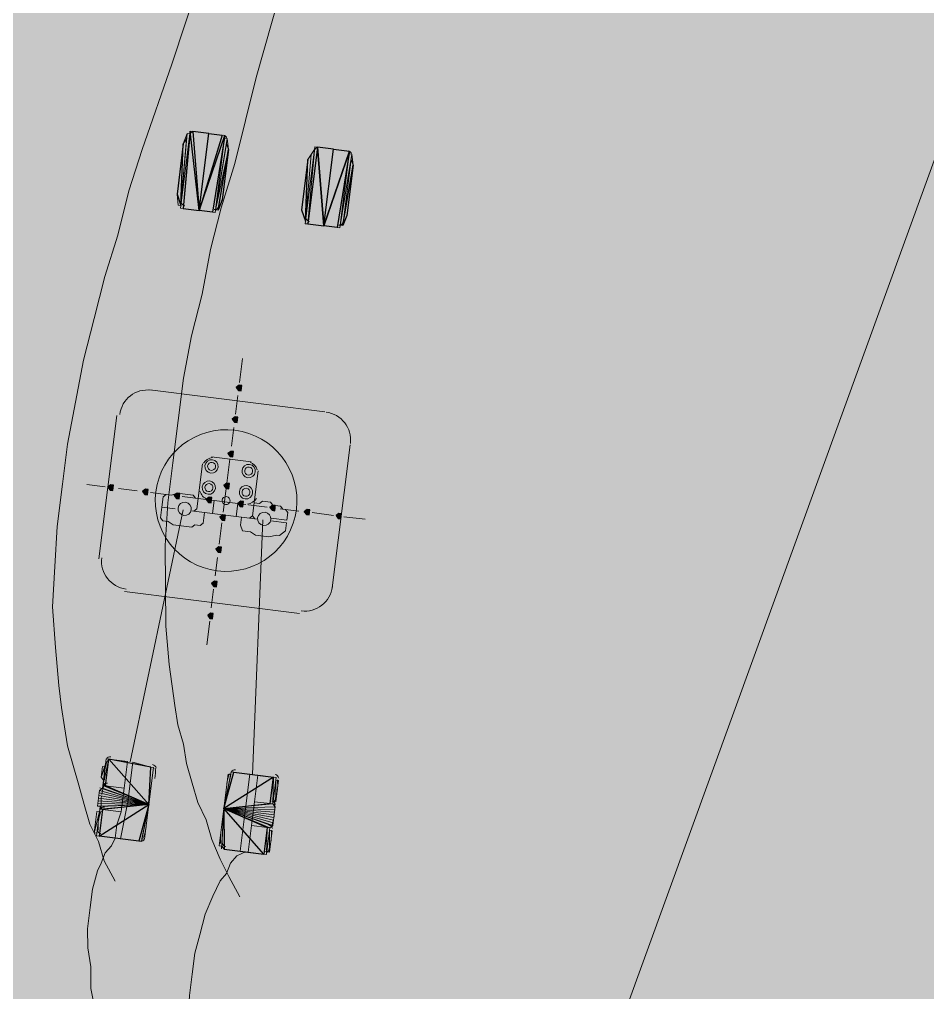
# Model space of a CAD drawing. Header units: metres. Extents: x -4 to 509425, y 7549 to 4732445.
# Drawn here: x 476013.51 to 476016.386, y 4719783.445 to 4719786.528 of the extents above; entities that cross this region are included whole.
import ezdxf

# ---------------------------------------------------------------- set-up
doc = ezdxf.new("R2010")
doc.units = ezdxf.units.M
doc.header["$LTSCALE"] = 0.01
doc.header["$MEASUREMENT"] = 0
doc.layers.get('0').update_dxf_attribs({"lineweight": 0})
for name, color, linetype in [('_SUBESTACIÓN', 1, 'Continuous'), ('NUDO GAROÑA', 211, 'Continuous'), ('SUBESTACION LA VID', 253, 'Continuous')]:
    doc.layers.add(name, color=color, linetype=linetype)

# ---------------------------------------------------------------- blocks, each defined once
blk = doc.blocks.new('A$Cfff6051d')
at = {"layer": 'SUBESTACION LA VID', "transparency": 33554687}
h = blk.add_hatch(color=256, dxfattribs=at)
h.dxf.hatch_style = 2
h.paths.add_polyline_path([(476014.2132, 4719785.3604), (476014.2143, 4719785.3688), (476014.2059, 4719785.3698), (476014.1964, 4719785.3625), (476014.2038, 4719785.353), (476014.2122, 4719785.352)])
h = blk.add_hatch(color=256, dxfattribs=at)
h.dxf.hatch_style = 2
h.paths.add_polyline_path([(476014.2006, 4719785.2596), (476014.2017, 4719785.268), (476014.1933, 4719785.269), (476014.1838, 4719785.2617), (476014.1912, 4719785.2522), (476014.1996, 4719785.2512)])
h = blk.add_hatch(color=256, dxfattribs=at)
h.dxf.hatch_style = 2
h.paths.add_polyline_path([(476014.1869, 4719785.1504), (476014.188, 4719785.1588), (476014.1796, 4719785.1598), (476014.1701, 4719785.1525), (476014.1775, 4719785.143), (476014.1859, 4719785.142)])
h = blk.add_hatch(color=256, dxfattribs=at)
h.dxf.hatch_style = 2
h.paths.add_polyline_path([(476013.8067, 4719785.0444), (476013.8078, 4719785.0528), (476013.7994, 4719785.0539), (476013.7899, 4719785.0466), (476013.7973, 4719785.0371), (476013.8057, 4719785.036)])
h = blk.add_hatch(color=256, dxfattribs=at)
h.dxf.hatch_style = 2
h.paths.add_polyline_path([(476013.9159, 4719785.0308), (476013.917, 4719785.0392), (476013.9086, 4719785.0402), (476013.8991, 4719785.0329), (476013.9065, 4719785.0234), (476013.9149, 4719785.0224)])
h = blk.add_hatch(color=256, dxfattribs=at)
h.dxf.hatch_style = 2
h.paths.add_polyline_path([(476014.1743, 4719785.0496), (476014.1753, 4719785.058), (476014.1669, 4719785.059), (476014.1575, 4719785.0517), (476014.1648, 4719785.0422), (476014.1732, 4719785.0412)])
h = blk.add_hatch(color=256, dxfattribs=at)
h.dxf.hatch_style = 2
h.paths.add_polyline_path([(476014.0167, 4719785.0181), (476014.0178, 4719785.0265), (476014.0094, 4719785.0276), (476013.9999, 4719785.0202), (476014.0073, 4719785.0108), (476014.0157, 4719785.0097)])
h = blk.add_hatch(color=256, dxfattribs=at)
h.dxf.hatch_style = 2
h.paths.add_polyline_path([(476014.1176, 4719785.0055), (476014.1186, 4719785.0139), (476014.1102, 4719785.0149), (476014.1008, 4719785.0076), (476014.1081, 4719784.9981), (476014.1165, 4719784.9971)])
h = blk.add_hatch(color=256, dxfattribs=at)
h.dxf.hatch_style = 2
h.paths.add_polyline_path([(476014.2184, 4719784.9928), (476014.2194, 4719785.0012), (476014.211, 4719785.0023), (476014.2016, 4719784.9949), (476014.2089, 4719784.9855), (476014.2173, 4719784.9844)])
h = blk.add_hatch(color=256, dxfattribs=at)
h.dxf.hatch_style = 2
h.paths.add_polyline_path([(476014.3192, 4719784.9802), (476014.3202, 4719784.9886), (476014.3118, 4719784.9897), (476014.3024, 4719784.9823), (476014.3097, 4719784.9729), (476014.3181, 4719784.9718)])
h = blk.add_hatch(color=256, dxfattribs=at)
h.dxf.hatch_style = 2
h.paths.add_polyline_path([(476014.4284, 4719784.9665), (476014.4294, 4719784.9749), (476014.421, 4719784.976), (476014.4116, 4719784.9686), (476014.4189, 4719784.9592), (476014.4273, 4719784.9581)])
h = blk.add_hatch(color=256, dxfattribs=at)
h.dxf.hatch_style = 2
h.paths.add_polyline_path([(476014.1616, 4719784.9488), (476014.1627, 4719784.9572), (476014.1543, 4719784.9582), (476014.1448, 4719784.9509), (476014.1522, 4719784.9414), (476014.1606, 4719784.9404)])
h = blk.add_hatch(color=256, dxfattribs=at)
h.dxf.hatch_style = 2
h.paths.add_polyline_path([(476014.5292, 4719784.9539), (476014.5302, 4719784.9623), (476014.5218, 4719784.9633), (476014.5124, 4719784.956), (476014.5197, 4719784.9465), (476014.5281, 4719784.9455)])
h = blk.add_hatch(color=256, dxfattribs=at)
h.dxf.hatch_style = 2
h.paths.add_polyline_path([(476014.149, 4719784.848), (476014.1501, 4719784.8564), (476014.1417, 4719784.8574), (476014.1322, 4719784.8501), (476014.1395, 4719784.8406), (476014.1479, 4719784.8396)])
h = blk.add_hatch(color=256, dxfattribs=at)
h.dxf.hatch_style = 2
h.paths.add_polyline_path([(476014.1353, 4719784.7388), (476014.1364, 4719784.7472), (476014.128, 4719784.7482), (476014.1185, 4719784.7409), (476014.1259, 4719784.7314), (476014.1343, 4719784.7303)])
h = blk.add_hatch(color=256, dxfattribs=at)
h.dxf.hatch_style = 2
h.paths.add_polyline_path([(476014.1227, 4719784.6379), (476014.1237, 4719784.6463), (476014.1153, 4719784.6474), (476014.1059, 4719784.64), (476014.1132, 4719784.6306), (476014.1216, 4719784.6295)])
at = {"layer": 'SUBESTACION LA VID', "lineweight": 0}
for p, q in [((476014.079, 4719785.9233), (476014.0592, 4719786.1732)), ((476014.079, 4719785.9233), (476014.1516, 4719786.1616)), ((476014.4739, 4719785.8738), (476014.454, 4719786.1237)), ((476014.4739, 4719785.8738), (476014.5548, 4719786.1111)), ((476014.0213, 4719785.939), (476014.0087, 4719785.9747)), ((476014.1389, 4719785.9243), (476014.1515, 4719785.9568)), ((476014.4161, 4719785.8895), (476014.4035, 4719785.9252)), ((476014.5337, 4719785.8748), (476014.5463, 4719785.9073)), ((476013.7833, 4719784.1771), (476013.7749, 4719784.1099)), ((476013.7833, 4719784.1771), (476013.7749, 4719784.1099)), ((476013.7707, 4719784.1445), (476013.7697, 4719784.1361)), ((476014.322, 4719784.1181), (476014.3136, 4719784.0509)), ((476014.3293, 4719784.1086), (476014.322, 4719784.0498)), ((476013.9198, 4719784.0405), (476013.7623, 4719784.0773)), ((476013.9198, 4719784.0405), (476013.7623, 4719784.0773)), ((476013.9198, 4719784.0405), (476013.7633, 4719784.0857)), ((476013.9198, 4719784.0405), (476013.7644, 4719784.0941)), ((476013.9198, 4719784.0405), (476013.7728, 4719784.0931)), ((476013.9198, 4719784.0405), (476013.7728, 4719784.0931)), ((476013.9198, 4719784.0405), (476013.7738, 4719784.1015)), ((476013.9198, 4719784.0405), (476013.7738, 4719784.1015)), ((476013.9198, 4719784.0405), (476013.7738, 4719784.1015)), ((476014.3283, 4719784.1002), (476014.3251, 4719784.075)), ((476013.9198, 4719784.0405), (476013.7591, 4719784.0521)), ((476013.9198, 4719784.0405), (476013.7591, 4719784.0521)), ((476013.9198, 4719784.0405), (476013.757, 4719784.0353)), ((476013.9198, 4719784.0405), (476013.7581, 4719784.0437)), ((476013.9198, 4719784.0405), (476013.7581, 4719784.0437)), ((476013.7622, 4719783.9408), (476013.7728, 4719784.0248)), ((476013.9198, 4719784.0405), (476013.7654, 4719784.0343)), ((476013.9198, 4719784.0405), (476013.7654, 4719784.0343)), ((476013.9198, 4719784.0405), (476013.8882, 4719783.925)), ((476014.1571, 4719784.0278), (476014.1497, 4719783.9008)), ((476014.1571, 4719784.0278), (476014.3125, 4719784.0425)), ((476014.1571, 4719784.0278), (476014.3125, 4719784.0425)), ((476014.1571, 4719784.0278), (476014.3199, 4719784.033)), ((476014.1571, 4719784.0278), (476014.3199, 4719784.033)), ((476014.1571, 4719784.0278), (476014.3199, 4719784.033)), ((476014.1571, 4719784.0278), (476014.303, 4719783.9669)), ((476014.1571, 4719784.0278), (476014.303, 4719783.9669)), ((476014.1571, 4719784.0278), (476014.3041, 4719783.9753)), ((476014.1571, 4719784.0278), (476014.3125, 4719783.9742)), ((476014.1571, 4719784.0278), (476014.3125, 4719783.9742)), ((476014.1571, 4719784.0278), (476014.3135, 4719783.9826)), ((476014.1571, 4719784.0278), (476014.3135, 4719783.9826)), ((476014.1571, 4719784.0278), (476014.3146, 4719783.991)), ((476014.1571, 4719784.0278), (476014.3146, 4719783.991)), ((476014.3167, 4719784.0078), (476014.1571, 4719784.0278)), ((476014.1571, 4719784.0278), (476014.3188, 4719784.0246)), ((476014.1571, 4719784.0278), (476014.3178, 4719784.0162)), ((476014.1571, 4719784.0278), (476014.3178, 4719784.0162)), ((476013.7486, 4719783.9681), (476013.7528, 4719784.0017)), ((476014.2936, 4719783.8913), (476014.302, 4719783.9585)), ((476014.302, 4719783.8902), (476014.3104, 4719783.9574)), ((476014.3041, 4719783.907), (476014.3093, 4719783.949))]:
    blk.add_line(p, q, dxfattribs=at)
at = {"layer": 'SUBESTACION LA VID', "lineweight": 15}
for p, q in [((476014.0592, 4719786.1732), (476014.1516, 4719786.1616)), ((476014.1096, 4719786.1669), (476014.079, 4719785.9233)), ((476014.5464, 4719786.1121), (476014.454, 4719786.1237)), ((476014.5044, 4719786.1174), (476014.4739, 4719785.8738)), ((476014.121, 4719785.918), (476014.0286, 4719785.9296)), ((476014.4234, 4719785.8801), (476014.5159, 4719785.8685)), ((476014.2164, 4719785.4538), (476014.2069, 4719785.3782)), ((476013.9224, 4719785.3542), (476014.4768, 4719785.2847)), ((476014.2017, 4719785.3362), (476014.1943, 4719785.2774)), ((476013.7615, 4719784.8197), (476013.8184, 4719785.2734)), ((476014.189, 4719785.2354), (476014.1817, 4719785.1766)), ((476014.5007, 4719784.7271), (476014.5576, 4719785.1807)), ((476014.1176, 4719785.142), (476014.2436, 4719785.1262)), ((476014.1596, 4719785.0002), (476014.1764, 4719785.1346)), ((476014.1764, 4719785.1346), (476014.169, 4719785.0758)), ((476013.7227, 4719785.055), (476013.7815, 4719785.0476)), ((476013.8235, 4719785.0423), (476013.8823, 4719785.035)), ((476014.1638, 4719785.0338), (476014.1553, 4719784.9666)), ((476013.9243, 4719785.0297), (476013.9831, 4719785.0223)), ((476014.0251, 4719785.0171), (476014.0924, 4719785.0086)), ((476014.0756, 4719785.0107), (476014.2268, 4719784.9918)), ((476014.1207, 4719784.9624), (476014.126, 4719785.0044)), ((476014.126, 4719785.0044), (476014.1932, 4719784.996)), ((476014.0283, 4719784.974), (476013.86, 4719784.176)), ((476014.1963, 4719784.9529), (476014.2016, 4719784.9949)), ((476014.2352, 4719784.9907), (476014.294, 4719784.9834)), ((476014.336, 4719784.9781), (476014.3948, 4719784.9707)), ((476014.1543, 4719784.9582), (476014.0955, 4719784.9656)), ((476014.1543, 4719784.9582), (476014.2635, 4719784.9445)), ((476014.2803, 4719784.9424), (476014.2475, 4719784.136)), ((476014.4368, 4719784.9655), (476014.504, 4719784.957)), ((476014.5376, 4719784.9528), (476014.6048, 4719784.9444)), ((476014.1511, 4719784.933), (476014.1427, 4719784.8658)), ((476014.1374, 4719784.8238), (476014.1301, 4719784.765)), ((476014.1248, 4719784.723), (476014.1174, 4719784.6642)), ((476013.8423, 4719784.7157), (476014.3967, 4719784.6462)), ((476014.1122, 4719784.6222), (476014.1027, 4719784.5466))]:
    blk.add_line(p, q, dxfattribs=at)
for points in [[(476014.1708, 4719786.9271), (476013.992, 4719786.3864), (476013.8985, 4719786.1166), (476013.8564, 4719785.9853), (476013.8217, 4719785.8446), (476013.7797, 4719785.7134), (476013.746, 4719785.5811), (476013.7124, 4719785.4488), (476013.6871, 4719785.3154), (476013.6619, 4719785.1821), (476013.6461, 4719785.0561), (476013.6292, 4719784.9216), (476013.6218, 4719784.7946), (476013.6144, 4719784.6675), (476013.6238, 4719784.5384), (476013.6343, 4719784.4176), (476013.6427, 4719784.3483), (476013.6521, 4719784.2874), (476013.6615, 4719784.2265), (476013.6794, 4719784.1645), (476013.6972, 4719784.1025), (476013.715, 4719784.0406), (476013.7328, 4719783.9786), (476013.7601, 4719783.924), (476013.778, 4719783.862), (476013.8126, 4719783.798)], [(476014.4133, 4719786.8882), (476014.2598, 4719786.3443), (476014.1914, 4719786.0713), (476014.1483, 4719785.9316), (476014.1147, 4719785.7993), (476014.0884, 4719785.6576), (476014.0547, 4719785.5253), (476014.0295, 4719785.3919), (476014.0126, 4719785.2575), (476013.9958, 4719785.1231), (476013.98, 4719784.9971), (476013.9715, 4719784.8617), (476013.9725, 4719784.7336), (476013.9735, 4719784.6054), (476013.984, 4719784.4847), (476014.0018, 4719784.3545), (476014.0112, 4719784.2936), (476014.0291, 4719784.2316), (476014.0385, 4719784.1707), (476014.0563, 4719784.1087), (476014.0742, 4719784.0468), (476014.1014, 4719783.9921), (476014.1193, 4719783.9302), (476014.1455, 4719783.8672), (476014.1728, 4719783.8126), (476014.2074, 4719783.7485)], [(476014.1096, 4719786.1669), (476014.0592, 4719786.1732), (476014.0508, 4719786.1742), (476014.0497, 4719786.1658), (476014.0413, 4719786.1669), (476014.0392, 4719786.1501), (476014.0287, 4719786.1344), (476014.0087, 4719785.9747), (476014.0129, 4719785.9401), (476014.0213, 4719785.939), (476014.0202, 4719785.9306), (476014.0286, 4719785.9296), (476014.079, 4719785.9233), (476014.1096, 4719786.1669)], [(476014.0129, 4719785.9401), (476014.0087, 4719785.9747), (476014.0287, 4719786.1344), (476014.0413, 4719786.1669)], [(476014.1096, 4719786.1669), (476014.1516, 4719786.1616), (476014.16, 4719786.1606), (476014.1589, 4719786.1522), (476014.1673, 4719786.1511), (476014.1652, 4719786.1343), (476014.1715, 4719786.1165), (476014.1515, 4719785.9568), (476014.1389, 4719785.9243), (476014.1305, 4719785.9253), (476014.1294, 4719785.9169), (476014.121, 4719785.918), (476014.079, 4719785.9233), (476014.1096, 4719786.1669)], [(476014.1673, 4719786.1511), (476014.1715, 4719786.1165), (476014.1515, 4719785.9568), (476014.1389, 4719785.9243)], [(476014.5044, 4719786.1174), (476014.454, 4719786.1237), (476014.4456, 4719786.1248), (476014.4445, 4719786.1164), (476014.434, 4719786.1006), (476014.4235, 4719786.0849), (476014.4035, 4719785.9252), (476014.4161, 4719785.8895), (476014.415, 4719785.8811), (476014.4234, 4719785.8801), (476014.4739, 4719785.8738), (476014.5044, 4719786.1174)], [(476014.4445, 4719786.1164), (476014.4235, 4719786.0849), (476014.4035, 4719785.9252), (476014.4161, 4719785.8895)], [(476014.5044, 4719786.1174), (476014.5464, 4719786.1121), (476014.5548, 4719786.1111), (476014.5537, 4719786.1027), (476014.5621, 4719786.1016), (476014.56, 4719786.0848), (476014.5663, 4719786.067), (476014.5463, 4719785.9073), (476014.5337, 4719785.8748), (476014.5253, 4719785.8759), (476014.5243, 4719785.8675), (476014.5159, 4719785.8685), (476014.4739, 4719785.8738), (476014.5044, 4719786.1174)], [(476014.5337, 4719785.8748), (476014.5463, 4719785.9073), (476014.5663, 4719786.067), (476014.5621, 4719786.1016)], [(476014.0619, 4719784.9698), (476014.0713, 4719784.9771), (476014.0892, 4719785.1199)], [(476014.2383, 4719784.9477), (476014.2477, 4719784.955), (476014.2657, 4719785.0978)], [(476014.2551, 4719784.9456), (476014.2477, 4719784.955), (476014.2657, 4719785.0978)], [(476014.0756, 4719785.0107), (476014.0672, 4719785.0118), (476014.0598, 4719785.0212), (476014.0514, 4719785.0223), (476014.043, 4719785.0234), (476014.0178, 4719785.0265), (476014.0094, 4719785.0276), (476013.9915, 4719785.0213), (476013.9747, 4719785.0234), (476013.9653, 4719785.016), (476013.9611, 4719784.9824), (476014.0031, 4719784.9772), (476013.9611, 4719784.9824), (476013.9569, 4719784.9488), (476013.9642, 4719784.9394), (476013.981, 4719784.9373), (476013.9968, 4719784.9268), (476014.0052, 4719784.9257), (476014.0304, 4719784.9225), (476014.0388, 4719784.9215), (476014.0472, 4719784.9204), (476014.0556, 4719784.9194), (476014.065, 4719784.9267), (476014.0818, 4719784.9246), (476014.0913, 4719784.932), (476014.0955, 4719784.9656), (476014.0535, 4719784.9708), (476014.0955, 4719784.9656)], [(476014.3065, 4719784.9477), (476014.357, 4719784.9413), (476014.3601, 4719784.9665), (476014.3528, 4719784.976), (476014.3444, 4719784.977), (476014.337, 4719784.9865), (476014.3118, 4719784.9897), (476014.3045, 4719784.9991), (476014.2793, 4719785.0023), (476014.2698, 4719784.9949), (476014.2614, 4719784.996), (476014.253, 4719784.997)], [(476014.3055, 4719784.9393), (476014.3559, 4719784.9329), (476014.3527, 4719784.9077), (476014.3433, 4719784.9004), (476014.3338, 4719784.893), (476014.3254, 4719784.8941), (476014.2992, 4719784.8888), (476014.2908, 4719784.8899), (476014.2656, 4719784.8931), (476014.2572, 4719784.8941), (476014.2414, 4719784.9046), (476014.233, 4719784.9057), (476014.2162, 4719784.9078), (476014.2099, 4719784.9256), (476014.2131, 4719784.9508), (476014.2635, 4719784.9445)], [(476013.7928, 4719784.1844), (476013.9261, 4719784.1592), (476013.9345, 4719784.1581), (476013.9335, 4719784.1497), (476013.9324, 4719784.1413), (476013.9314, 4719784.1329), (476013.9303, 4719784.1245), (476013.9198, 4719784.0405), (476013.7612, 4719784.0689), (476013.7623, 4719784.0773), (476013.7633, 4719784.0857), (476013.7728, 4719784.0931), (476013.7738, 4719784.1015), (476013.7822, 4719784.1004), (476013.7738, 4719784.1015), (476013.7749, 4719784.1099), (476013.776, 4719784.1183), (476013.7686, 4719784.1277), (476013.7697, 4719784.1361), (476013.7707, 4719784.1445), (476013.7718, 4719784.1529), (476013.7728, 4719784.1613), (476013.7812, 4719784.1603), (476013.7823, 4719784.1687), (476013.7833, 4719784.1771), (476013.7844, 4719784.1855), (476013.7928, 4719784.1844)], [(476013.7928, 4719784.1844), (476013.8516, 4719784.1771), (476013.8463, 4719784.1351), (476013.841, 4719784.093), (476013.7822, 4719784.1004)], [(476013.9261, 4719784.1592), (476013.8684, 4719784.1749), (476013.8526, 4719784.0489), (476013.8294, 4719783.9324), (476013.8882, 4719783.925)], [(476014.3147, 4719784.1275), (476014.1886, 4719784.1433), (476014.1802, 4719784.1444), (476014.1792, 4719784.136), (476014.1708, 4719784.137), (476014.1697, 4719784.1286), (476014.1687, 4719784.1202), (476014.1676, 4719784.1118), (476014.1666, 4719784.1034), (476014.1571, 4719784.0278), (476014.3167, 4719784.0078), (476014.3178, 4719784.0162), (476014.3188, 4719784.0246), (476014.3199, 4719784.033), (476014.3125, 4719784.0425), (476014.3041, 4719784.0435), (476014.3125, 4719784.0425), (476014.3136, 4719784.0509), (476014.322, 4719784.0498), (476014.323, 4719784.0582), (476014.3241, 4719784.0666), (476014.3251, 4719784.075), (476014.3262, 4719784.0834), (476014.3272, 4719784.0918), (476014.3283, 4719784.1002), (476014.3293, 4719784.1086), (476014.3304, 4719784.117), (476014.322, 4719784.1181), (476014.3231, 4719784.1265), (476014.3147, 4719784.1275)], [(476014.1581, 4719783.8997), (476014.2085, 4719783.8934), (476014.2243, 4719784.0194), (476014.2391, 4719784.137), (476014.1886, 4719784.1433)], [(476013.9103, 4719783.9649), (476013.9198, 4719784.0405), (476013.9303, 4719784.1245)], [(476014.3041, 4719784.0435), (476014.2537, 4719784.0498), (476014.259, 4719784.0918), (476014.2643, 4719784.1338), (476014.3147, 4719784.1275)], [(476013.7822, 4719784.1004), (476013.841, 4719784.093), (476013.8358, 4719784.051), (476013.8316, 4719784.0174), (476013.7728, 4719784.0248)], [(476014.1666, 4719784.1034), (476014.1571, 4719784.0278), (476014.1466, 4719783.9438)], [(476013.7622, 4719783.9408), (476013.8882, 4719783.925), (476013.8966, 4719783.924), (476013.8977, 4719783.9324), (476013.9061, 4719783.9313), (476013.9072, 4719783.9397), (476013.9082, 4719783.9481), (476013.9093, 4719783.9565), (476013.9103, 4719783.9649), (476013.9198, 4719784.0405), (476013.7612, 4719784.0689), (476013.7602, 4719784.0605), (476013.7591, 4719784.0521), (476013.7581, 4719784.0437), (476013.757, 4719784.0353), (476013.7654, 4719784.0343), (476013.7644, 4719784.0259), (476013.7728, 4719784.0248), (476013.7644, 4719784.0259), (476013.7633, 4719784.0175), (476013.7549, 4719784.0185), (476013.7539, 4719784.0101), (476013.7528, 4719784.0017), (476013.7518, 4719783.9933), (476013.7507, 4719783.9849), (476013.7496, 4719783.9765), (476013.7486, 4719783.9681), (476013.7475, 4719783.9597), (476013.7465, 4719783.9513), (476013.7549, 4719783.9503), (476013.7538, 4719783.9419), (476013.7622, 4719783.9408)], [(476014.2946, 4719783.9679), (476014.2442, 4719783.9742), (476014.2495, 4719784.0162), (476014.2537, 4719784.0498), (476014.3041, 4719784.0435)], [(476013.7728, 4719784.0248), (476013.8316, 4719784.0174), (476013.8179, 4719783.9765), (476013.8126, 4719783.9345), (476013.7622, 4719783.9408)], [(476014.2841, 4719783.8839), (476014.1581, 4719783.8997), (476014.1508, 4719783.9092), (476014.1424, 4719783.9102), (476014.1434, 4719783.9186), (476014.1445, 4719783.927), (476014.1455, 4719783.9354), (476014.1466, 4719783.9438), (476014.1571, 4719784.0278), (476014.3167, 4719784.0078), (476014.3157, 4719783.9994), (476014.3146, 4719783.991), (476014.3135, 4719783.9826), (476014.3125, 4719783.9742), (476014.303, 4719783.9669), (476014.2946, 4719783.9679), (476014.303, 4719783.9669), (476014.302, 4719783.9585), (476014.3104, 4719783.9574), (476014.3093, 4719783.949), (476014.3083, 4719783.9406), (476014.3072, 4719783.9322), (476014.3062, 4719783.9238), (476014.3051, 4719783.9154), (476014.3041, 4719783.907), (476014.303, 4719783.8986), (476014.302, 4719783.8902), (476014.2936, 4719783.8913), (476014.2925, 4719783.8829), (476014.2841, 4719783.8839)], [(476014.2841, 4719783.8839), (476014.2337, 4719783.8902), (476014.239, 4719783.9322), (476014.2442, 4719783.9742), (476014.2946, 4719783.9679)], [(476013.7986, 4719782.938), (476013.7976, 4719782.9978), (476013.7966, 4719783.0577), (476013.7882, 4719783.127), (476013.7798, 4719783.1963), (476013.762, 4719783.3265), (476013.7358, 4719783.4578), (476013.7358, 4719783.526), (476013.7264, 4719783.5869), (476013.7254, 4719783.6468), (476013.7338, 4719783.714), (476013.7412, 4719783.7728), (476013.7569, 4719783.8306), (476013.7685, 4719783.8547), (476013.7811, 4719783.8872), (476013.8011, 4719783.9103), (476013.8126, 4719783.9345)], [(476014.0002, 4719782.9127), (476014.0076, 4719782.9715), (476014.0244, 4719783.0376), (476014.0245, 4719783.1059), (476014.0329, 4719783.1731), (476014.0413, 4719783.3086), (476014.0487, 4719783.4356), (476014.0572, 4719783.5028), (476014.0656, 4719783.57), (476014.0814, 4719783.6278), (476014.0982, 4719783.6939), (476014.1223, 4719783.7506), (476014.1455, 4719783.7989), (476014.1654, 4719783.822), (476014.178, 4719783.8546), (476014.198, 4719783.8777), (476014.2253, 4719783.8913)]]:
    blk.add_lwpolyline(points, dxfattribs=at)
at = {"layer": 'SUBESTACION LA VID'}
for points in [[(476014.079, 4719785.9233), (476014.0508, 4719786.1742), (476014.0286, 4719785.9296)], [(476014.1096, 4719786.1669), (476014.0592, 4719786.1732), (476014.079, 4719785.9233)], [(476014.1096, 4719786.1669), (476014.1516, 4719786.1616), (476014.079, 4719785.9233)], [(476014.079, 4719785.9233), (476014.16, 4719786.1606), (476014.121, 4719785.918)], [(476014.0087, 4719785.9747), (476014.0213, 4719785.939), (476014.0287, 4719786.1344)], [(476014.1515, 4719785.9568), (476014.1389, 4719785.9243), (476014.1715, 4719786.1165)], [(476014.4739, 4719785.8738), (476014.454, 4719786.1237), (476014.4234, 4719785.8801)], [(476014.5044, 4719786.1174), (476014.454, 4719786.1237), (476014.4739, 4719785.8738)], [(476014.5044, 4719786.1174), (476014.5548, 4719786.1111), (476014.4739, 4719785.8738)], [(476014.4739, 4719785.8738), (476014.5548, 4719786.1111), (476014.5159, 4719785.8685)], [(476014.4035, 4719785.9252), (476014.4161, 4719785.8895), (476014.4235, 4719786.0849)], [(476014.5463, 4719785.9073), (476014.5337, 4719785.8748), (476014.5663, 4719786.067)], [(476014.2132, 4719785.3604), (476014.2143, 4719785.3688), (476014.2059, 4719785.3698), (476014.1964, 4719785.3625), (476014.2038, 4719785.353), (476014.2122, 4719785.352)], [(476014.2006, 4719785.2596), (476014.2017, 4719785.268), (476014.1933, 4719785.269), (476014.1838, 4719785.2617), (476014.1912, 4719785.2522), (476014.1996, 4719785.2512)], [(476014.1869, 4719785.1504), (476014.188, 4719785.1588), (476014.1796, 4719785.1598), (476014.1701, 4719785.1525), (476014.1775, 4719785.143), (476014.1859, 4719785.142)], [(476013.8067, 4719785.0444), (476013.8078, 4719785.0528), (476013.7994, 4719785.0539), (476013.7899, 4719785.0466), (476013.7973, 4719785.0371), (476013.8057, 4719785.036)], [(476013.9159, 4719785.0308), (476013.917, 4719785.0392), (476013.9086, 4719785.0402), (476013.8991, 4719785.0329), (476013.9065, 4719785.0234), (476013.9149, 4719785.0224)], [(476014.1743, 4719785.0496), (476014.1753, 4719785.058), (476014.1669, 4719785.059), (476014.1575, 4719785.0517), (476014.1648, 4719785.0422), (476014.1732, 4719785.0412)], [(476014.0167, 4719785.0181), (476014.0178, 4719785.0265), (476014.0094, 4719785.0276), (476013.9999, 4719785.0202), (476014.0073, 4719785.0108), (476014.0157, 4719785.0097)], [(476014.1176, 4719785.0055), (476014.1186, 4719785.0139), (476014.1102, 4719785.0149), (476014.1008, 4719785.0076), (476014.1081, 4719784.9981), (476014.1165, 4719784.9971)], [(476014.2184, 4719784.9928), (476014.2194, 4719785.0012), (476014.211, 4719785.0023), (476014.2016, 4719784.9949), (476014.2089, 4719784.9855), (476014.2173, 4719784.9844)], [(476014.3192, 4719784.9802), (476014.3202, 4719784.9886), (476014.3118, 4719784.9897), (476014.3024, 4719784.9823), (476014.3097, 4719784.9729), (476014.3181, 4719784.9718)], [(476014.4284, 4719784.9665), (476014.4294, 4719784.9749), (476014.421, 4719784.976), (476014.4116, 4719784.9686), (476014.4189, 4719784.9592), (476014.4273, 4719784.9581)], [(476014.1616, 4719784.9488), (476014.1627, 4719784.9572), (476014.1543, 4719784.9582), (476014.1448, 4719784.9509), (476014.1522, 4719784.9414), (476014.1606, 4719784.9404)], [(476014.5292, 4719784.9539), (476014.5302, 4719784.9623), (476014.5218, 4719784.9633), (476014.5124, 4719784.956), (476014.5197, 4719784.9465), (476014.5281, 4719784.9455)], [(476014.149, 4719784.848), (476014.1501, 4719784.8564), (476014.1417, 4719784.8574), (476014.1322, 4719784.8501), (476014.1395, 4719784.8406), (476014.1479, 4719784.8396)], [(476014.1353, 4719784.7388), (476014.1364, 4719784.7472), (476014.128, 4719784.7482), (476014.1185, 4719784.7409), (476014.1259, 4719784.7314), (476014.1343, 4719784.7303)], [(476014.1227, 4719784.6379), (476014.1237, 4719784.6463), (476014.1153, 4719784.6474), (476014.1059, 4719784.64), (476014.1132, 4719784.6306), (476014.1216, 4719784.6295)]]:
    blk.add_lwpolyline(points, close=True, dxfattribs=at)
at = {"layer": 'SUBESTACION LA VID', "lineweight": 0}
for points in [[(476014.079, 4719785.9233), (476014.0508, 4719786.1742), (476014.0286, 4719785.9296)], [(476014.1096, 4719786.1669), (476014.0592, 4719786.1732), (476014.079, 4719785.9233)], [(476014.1096, 4719786.1669), (476014.1516, 4719786.1616), (476014.079, 4719785.9233)], [(476014.079, 4719785.9233), (476014.16, 4719786.1606), (476014.121, 4719785.918)], [(476014.0087, 4719785.9747), (476014.0213, 4719785.939), (476014.0287, 4719786.1344)], [(476014.1515, 4719785.9568), (476014.1389, 4719785.9243), (476014.1715, 4719786.1165)], [(476014.4739, 4719785.8738), (476014.454, 4719786.1237), (476014.4234, 4719785.8801)], [(476014.5044, 4719786.1174), (476014.454, 4719786.1237), (476014.4739, 4719785.8738)], [(476014.5044, 4719786.1174), (476014.5548, 4719786.1111), (476014.4739, 4719785.8738)], [(476014.4739, 4719785.8738), (476014.5548, 4719786.1111), (476014.5159, 4719785.8685)], [(476014.4035, 4719785.9252), (476014.4161, 4719785.8895), (476014.4235, 4719786.0849)], [(476014.5463, 4719785.9073), (476014.5337, 4719785.8748), (476014.5663, 4719786.067)], [(476014.2132, 4719785.3604), (476014.2143, 4719785.3688), (476014.2059, 4719785.3698), (476014.1964, 4719785.3625), (476014.2038, 4719785.353), (476014.2122, 4719785.352)], [(476014.2006, 4719785.2596), (476014.2017, 4719785.268), (476014.1933, 4719785.269), (476014.1838, 4719785.2617), (476014.1912, 4719785.2522), (476014.1996, 4719785.2512)], [(476014.1869, 4719785.1504), (476014.188, 4719785.1588), (476014.1796, 4719785.1598), (476014.1701, 4719785.1525), (476014.1775, 4719785.143), (476014.1859, 4719785.142)], [(476013.8067, 4719785.0444), (476013.8078, 4719785.0528), (476013.7994, 4719785.0539), (476013.7899, 4719785.0466), (476013.7973, 4719785.0371), (476013.8057, 4719785.036)], [(476013.9159, 4719785.0308), (476013.917, 4719785.0392), (476013.9086, 4719785.0402), (476013.8991, 4719785.0329), (476013.9065, 4719785.0234), (476013.9149, 4719785.0224)], [(476014.1743, 4719785.0496), (476014.1753, 4719785.058), (476014.1669, 4719785.059), (476014.1575, 4719785.0517), (476014.1648, 4719785.0422), (476014.1732, 4719785.0412)], [(476014.0167, 4719785.0181), (476014.0178, 4719785.0265), (476014.0094, 4719785.0276), (476013.9999, 4719785.0202), (476014.0073, 4719785.0108), (476014.0157, 4719785.0097)], [(476014.1176, 4719785.0055), (476014.1186, 4719785.0139), (476014.1102, 4719785.0149), (476014.1008, 4719785.0076), (476014.1081, 4719784.9981), (476014.1165, 4719784.9971)], [(476014.2184, 4719784.9928), (476014.2194, 4719785.0012), (476014.211, 4719785.0023), (476014.2016, 4719784.9949), (476014.2089, 4719784.9855), (476014.2173, 4719784.9844)], [(476014.3192, 4719784.9802), (476014.3202, 4719784.9886), (476014.3118, 4719784.9897), (476014.3024, 4719784.9823), (476014.3097, 4719784.9729), (476014.3181, 4719784.9718)], [(476014.4284, 4719784.9665), (476014.4294, 4719784.9749), (476014.421, 4719784.976), (476014.4116, 4719784.9686), (476014.4189, 4719784.9592), (476014.4273, 4719784.9581)], [(476014.1616, 4719784.9488), (476014.1627, 4719784.9572), (476014.1543, 4719784.9582), (476014.1448, 4719784.9509), (476014.1522, 4719784.9414), (476014.1606, 4719784.9404)], [(476014.5292, 4719784.9539), (476014.5302, 4719784.9623), (476014.5218, 4719784.9633), (476014.5124, 4719784.956), (476014.5197, 4719784.9465), (476014.5281, 4719784.9455)], [(476014.149, 4719784.848), (476014.1501, 4719784.8564), (476014.1417, 4719784.8574), (476014.1322, 4719784.8501), (476014.1395, 4719784.8406), (476014.1479, 4719784.8396)], [(476014.1353, 4719784.7388), (476014.1364, 4719784.7472), (476014.128, 4719784.7482), (476014.1185, 4719784.7409), (476014.1259, 4719784.7314), (476014.1343, 4719784.7303)], [(476014.1227, 4719784.6379), (476014.1237, 4719784.6463), (476014.1153, 4719784.6474), (476014.1059, 4719784.64), (476014.1132, 4719784.6306), (476014.1216, 4719784.6295)]]:
    blk.add_lwpolyline(points, close=True, dxfattribs=at)
for points in [[(476014.0286, 4719785.9296), (476014.0508, 4719786.1742), (476014.0286, 4719785.9296), (476014.0497, 4719786.1658), (476014.0286, 4719785.9296), (476014.0497, 4719786.1658), (476014.0286, 4719785.9296)], [(476014.1096, 4719786.1669), (476014.0592, 4719786.1732), (476014.1096, 4719786.1669)], [(476014.0202, 4719785.9306), (476014.0497, 4719786.1658), (476014.0202, 4719785.9306), (476014.0497, 4719786.1658), (476014.0213, 4719785.939), (476014.0497, 4719786.1658), (476014.0213, 4719785.939), (476014.0497, 4719786.1658)], [(476014.0213, 4719785.939), (476014.0413, 4719786.1669), (476014.0213, 4719785.939), (476014.0392, 4719786.1501), (476014.0213, 4719785.939), (476014.0287, 4719786.1344)], [(476014.1096, 4719786.1669), (476014.1516, 4719786.1616), (476014.1096, 4719786.1669)], [(476014.121, 4719785.918), (476014.16, 4719786.1606), (476014.121, 4719785.918), (476014.1589, 4719786.1522), (476014.121, 4719785.918), (476014.1589, 4719786.1522), (476014.1294, 4719785.9169), (476014.1589, 4719786.1522), (476014.1294, 4719785.9169), (476014.1589, 4719786.1522), (476014.1305, 4719785.9253), (476014.1589, 4719786.1522)], [(476014.1305, 4719785.9253), (476014.1673, 4719786.1511), (476014.1305, 4719785.9253), (476014.1673, 4719786.1511), (476014.1305, 4719785.9253), (476014.1652, 4719786.1343), (476014.1305, 4719785.9253), (476014.1715, 4719786.1165)], [(476014.415, 4719785.8811), (476014.4445, 4719786.1164), (476014.4161, 4719785.8895), (476014.4445, 4719786.1164), (476014.4161, 4719785.8895), (476014.4445, 4719786.1164), (476014.4161, 4719785.8895), (476014.4445, 4719786.1164)], [(476014.454, 4719786.1237), (476014.4234, 4719785.8801), (476014.4456, 4719786.1248)], [(476014.4234, 4719785.8801), (476014.4445, 4719786.1164), (476014.4234, 4719785.8801), (476014.4445, 4719786.1164), (476014.4234, 4719785.8801), (476014.4445, 4719786.1164), (476014.4234, 4719785.8801)], [(476014.5044, 4719786.1174), (476014.454, 4719786.1237), (476014.5044, 4719786.1174)], [(476014.5464, 4719786.1121), (476014.5044, 4719786.1174), (476014.5548, 4719786.1111)], [(476014.5159, 4719785.8685), (476014.5548, 4719786.1111), (476014.5159, 4719785.8685), (476014.5537, 4719786.1027), (476014.5243, 4719785.8675), (476014.5537, 4719786.1027), (476014.5243, 4719785.8675), (476014.5537, 4719786.1027), (476014.5243, 4719785.8675), (476014.5621, 4719786.1016), (476014.5253, 4719785.8759), (476014.5621, 4719786.1016), (476014.5253, 4719785.8759), (476014.5621, 4719786.1016), (476014.5253, 4719785.8759), (476014.5621, 4719786.1016)], [(476014.4161, 4719785.8895), (476014.434, 4719786.1006), (476014.4161, 4719785.8895), (476014.4235, 4719786.0849)], [(476014.5337, 4719785.8748), (476014.56, 4719786.0848), (476014.5337, 4719785.8748), (476014.5663, 4719786.067)], [(476013.776, 4719784.1183), (476013.7823, 4719784.1687), (476013.7686, 4719784.1277), (476013.7812, 4719784.1603)], [(476013.7844, 4719784.1855), (476013.7738, 4719784.1015), (476013.7844, 4719784.1855)], [(476013.7928, 4719784.1844), (476013.7738, 4719784.1015), (476013.7928, 4719784.1844)], [(476013.9198, 4719784.0405), (476013.7738, 4719784.1015), (476013.7928, 4719784.1844)], [(476013.9198, 4719784.0405), (476013.7738, 4719784.1015), (476013.7833, 4719784.1771), (476013.7749, 4719784.1099), (476013.7833, 4719784.1771), (476013.7749, 4719784.1099)], [(476013.7833, 4719784.1771), (476013.7749, 4719784.1099), (476013.7833, 4719784.1771), (476013.7749, 4719784.1099), (476013.7833, 4719784.1771)], [(476013.7833, 4719784.1771), (476013.7749, 4719784.1099), (476013.7823, 4719784.1687)], [(476013.7823, 4719784.1687), (476013.776, 4719784.1183), (476013.7823, 4719784.1687), (476013.776, 4719784.1183)], [(476013.7928, 4719784.1844), (476013.7822, 4719784.1004), (476013.7928, 4719784.1844)], [(476013.9198, 4719784.0405), (476013.7822, 4719784.1004), (476013.7928, 4719784.1844), (476013.7822, 4719784.1004)], [(476013.7728, 4719784.1613), (476013.7686, 4719784.1277), (476013.7728, 4719784.1613), (476013.7697, 4719784.1361)], [(476013.7812, 4719784.1603), (476013.7686, 4719784.1277), (476013.7812, 4719784.1603)], [(476013.7718, 4719784.1529), (476013.7697, 4719784.1361), (476013.7718, 4719784.1529), (476013.7697, 4719784.1361)], [(476013.7718, 4719784.1529), (476013.7697, 4719784.1361), (476013.7718, 4719784.1529)], [(476013.9198, 4719784.0405), (476013.9335, 4719784.1497), (476013.9198, 4719784.0405), (476013.9345, 4719784.1581), (476013.9198, 4719784.0405), (476013.9345, 4719784.1581), (476013.9198, 4719784.0405), (476013.9261, 4719784.1592), (476013.9198, 4719784.0405), (476013.9261, 4719784.1592)], [(476013.9198, 4719784.0405), (476013.9324, 4719784.1413), (476013.9198, 4719784.0405), (476013.9324, 4719784.1413)], [(476014.1571, 4719784.0278), (476014.1697, 4719784.1286), (476014.1571, 4719784.0278), (476014.1708, 4719784.137), (476014.1571, 4719784.0278), (476014.1792, 4719784.136), (476014.1571, 4719784.0278), (476014.1802, 4719784.1444), (476014.1571, 4719784.0278), (476014.1802, 4719784.1444), (476014.1571, 4719784.0278)], [(476013.9303, 4719784.1245), (476013.9314, 4719784.1329), (476013.9198, 4719784.0405), (476013.9314, 4719784.1329), (476013.9198, 4719784.0405), (476013.9314, 4719784.1329)], [(476014.1571, 4719784.0278), (476014.3125, 4719784.0425), (476014.3231, 4719784.1265), (476014.3125, 4719784.0425), (476014.3231, 4719784.1265), (476014.3125, 4719784.0425), (476014.1571, 4719784.0278)], [(476014.1571, 4719784.0278), (476014.1687, 4719784.1202), (476014.1571, 4719784.0278), (476014.1687, 4719784.1202)], [(476014.1571, 4719784.0278), (476014.1676, 4719784.1118), (476014.1571, 4719784.0278), (476014.1676, 4719784.1118), (476014.1571, 4719784.0278), (476014.1676, 4719784.1118)], [(476014.3147, 4719784.1275), (476014.3125, 4719784.0425), (476014.3147, 4719784.1275)], [(476014.3231, 4719784.1265), (476014.3125, 4719784.0425), (476014.3231, 4719784.1265)], [(476014.3231, 4719784.1265), (476014.3136, 4719784.0509), (476014.3231, 4719784.1265), (476014.3136, 4719784.0509), (476014.3231, 4719784.1265)], [(476014.322, 4719784.1181), (476014.3136, 4719784.0509), (476014.322, 4719784.1181), (476014.3136, 4719784.0509)], [(476014.3136, 4719784.0509), (476014.322, 4719784.1181), (476014.322, 4719784.0498)], [(476014.3304, 4719784.117), (476014.322, 4719784.0498), (476014.3304, 4719784.117)], [(476014.3293, 4719784.1086), (476014.323, 4719784.0582), (476014.3293, 4719784.1086)], [(476014.3293, 4719784.1086), (476014.323, 4719784.0582), (476014.3293, 4719784.1086)], [(476014.3293, 4719784.1086), (476014.3241, 4719784.0666), (476014.3283, 4719784.1002), (476014.3241, 4719784.0666), (476014.3283, 4719784.1002)], [(476014.3283, 4719784.1002), (476014.3241, 4719784.0666), (476014.3283, 4719784.1002)], [(476014.3272, 4719784.0918), (476014.3251, 4719784.075), (476014.3272, 4719784.0918), (476014.3251, 4719784.075)], [(476014.3272, 4719784.0918), (476014.3262, 4719784.0834), (476014.3272, 4719784.0918), (476014.3262, 4719784.0834)], [(476013.7602, 4719784.0605), (476013.9198, 4719784.0405), (476013.7602, 4719784.0605), (476013.7612, 4719784.0689)], [(476013.7612, 4719784.0689), (476013.9198, 4719784.0405), (476013.7612, 4719784.0689), (476013.9198, 4719784.0405)], [(476013.7633, 4719784.0175), (476013.7465, 4719783.9513), (476013.7549, 4719784.0185), (476013.7475, 4719783.9597)], [(476013.7549, 4719783.9503), (476013.7633, 4719784.0175), (476013.7465, 4719783.9513), (476013.7633, 4719784.0175)], [(476013.7465, 4719783.9513), (476013.7633, 4719784.0175), (476013.7465, 4719783.9513)], [(476013.7538, 4719783.9419), (476013.7644, 4719784.0259), (476013.9198, 4719784.0405)], [(476013.7538, 4719783.9419), (476013.7644, 4719784.0259), (476013.7538, 4719783.9419), (476013.7644, 4719784.0259), (476013.7538, 4719783.9419)], [(476013.9198, 4719784.0405), (476013.7644, 4719784.0259), (476013.7549, 4719783.9503), (476013.7644, 4719784.0259), (476013.9198, 4719784.0405)], [(476013.7549, 4719783.9503), (476013.7644, 4719784.0259), (476013.7549, 4719783.9503), (476013.7644, 4719784.0259)], [(476013.7549, 4719783.9503), (476013.7633, 4719784.0175), (476013.7549, 4719783.9503)], [(476013.9198, 4719784.0405), (476013.7644, 4719784.0259), (476013.9198, 4719784.0405)], [(476013.9198, 4719784.0405), (476013.8966, 4719783.924), (476013.9198, 4719784.0405), (476013.8966, 4719783.924)], [(476013.9198, 4719784.0405), (476013.8977, 4719783.9324), (476013.9198, 4719784.0405), (476013.8977, 4719783.9324)], [(476013.9198, 4719784.0405), (476013.9093, 4719783.9565), (476013.9198, 4719784.0405), (476013.9093, 4719783.9565), (476013.9198, 4719784.0405), (476013.9082, 4719783.9481), (476013.9198, 4719784.0405), (476013.9082, 4719783.9481), (476013.9198, 4719784.0405), (476013.9072, 4719783.9397), (476013.9198, 4719784.0405), (476013.9061, 4719783.9313)], [(476014.1466, 4719783.9438), (476014.1455, 4719783.9354), (476014.1571, 4719784.0278), (476014.1455, 4719783.9354), (476014.1571, 4719784.0278), (476014.1445, 4719783.927), (476014.1571, 4719784.0278), (476014.1445, 4719783.927), (476014.1571, 4719784.0278), (476014.1434, 4719783.9186), (476014.1571, 4719784.0278), (476014.1424, 4719783.9102)], [(476014.1571, 4719784.0278), (476014.1508, 4719783.9092), (476014.1571, 4719784.0278), (476014.1508, 4719783.9092), (476014.1571, 4719784.0278), (476014.1508, 4719783.9092)], [(476014.1571, 4719784.0278), (476014.3125, 4719784.0425), (476014.1571, 4719784.0278)], [(476014.1571, 4719784.0278), (476014.303, 4719783.9669), (476014.2925, 4719783.8829)], [(476014.2936, 4719783.8913), (476014.303, 4719783.9669), (476014.2936, 4719783.8913), (476014.303, 4719783.9669), (476014.1571, 4719784.0278)], [(476014.2936, 4719783.8913), (476014.303, 4719783.9669), (476014.2936, 4719783.8913), (476014.303, 4719783.9669), (476014.1571, 4719784.0278)], [(476014.3157, 4719783.9994), (476014.1571, 4719784.0278), (476014.3157, 4719783.9994)], [(476014.3178, 4719784.0162), (476014.1571, 4719784.0278), (476014.3167, 4719784.0078)], [(476013.7475, 4719783.9597), (476013.7539, 4719784.0101), (476013.7475, 4719783.9597)], [(476013.7475, 4719783.9597), (476013.7539, 4719784.0101), (476013.7475, 4719783.9597)], [(476013.7475, 4719783.9597), (476013.7539, 4719784.0101), (476013.7486, 4719783.9681), (476013.7528, 4719784.0017), (476013.7486, 4719783.9681)], [(476013.7486, 4719783.9681), (476013.7528, 4719784.0017), (476013.7486, 4719783.9681)], [(476013.7528, 4719784.0017), (476013.7496, 4719783.9765), (476013.7518, 4719783.9933), (476013.7496, 4719783.9765), (476013.7518, 4719783.9933), (476013.7507, 4719783.9849)], [(476014.2841, 4719783.8839), (476014.2946, 4719783.9679), (476014.2925, 4719783.8829)], [(476014.2936, 4719783.8913), (476014.303, 4719783.9669), (476014.2936, 4719783.8913), (476014.303, 4719783.9669), (476014.2936, 4719783.8913)], [(476014.2936, 4719783.8913), (476014.302, 4719783.9585), (476014.2936, 4719783.8913), (476014.302, 4719783.9585), (476014.302, 4719783.8902)], [(476014.302, 4719783.8902), (476014.3104, 4719783.9574), (476014.303, 4719783.8986)], [(476014.303, 4719783.8986), (476014.3093, 4719783.949), (476014.303, 4719783.8986), (476014.3093, 4719783.949)], [(476014.303, 4719783.8986), (476014.3093, 4719783.949), (476014.303, 4719783.8986)], [(476014.3041, 4719783.907), (476014.3083, 4719783.9406), (476014.3041, 4719783.907), (476014.3083, 4719783.9406), (476014.3041, 4719783.907), (476014.3083, 4719783.9406)], [(476014.3051, 4719783.9154), (476014.3083, 4719783.9406), (476014.3051, 4719783.9154), (476014.3072, 4719783.9322)], [(476014.3062, 4719783.9238), (476014.3072, 4719783.9322), (476014.3062, 4719783.9238), (476014.3072, 4719783.9322)]]:
    blk.add_lwpolyline(points, dxfattribs=at)
at = {"layer": 'SUBESTACION LA VID', "lineweight": 15}
for points in [[(476014.0634, 4719786.1727), (476014.058, 4719786.1733), (476014.0528, 4719786.1705), (476014.0504, 4719786.1657)], [(476014.1666, 4719786.1513), (476014.1654, 4719786.1565), (476014.1611, 4719786.1604), (476014.1558, 4719786.1611)], [(476014.4582, 4719786.1232), (476014.4529, 4719786.1238), (476014.4477, 4719786.1211), (476014.4453, 4719786.1163)], [(476014.5614, 4719786.1016), (476014.5603, 4719786.1069), (476014.556, 4719786.1109), (476014.5506, 4719786.1116)], [(476014.023, 4719785.9475), (476014.0242, 4719785.9421), (476014.0285, 4719785.9381), (476014.0339, 4719785.9375)], [(476014.1263, 4719785.9259), (476014.1316, 4719785.9252), (476014.1368, 4719785.928), (476014.1392, 4719785.9327)], [(476014.4179, 4719785.8978), (476014.4191, 4719785.8926), (476014.4234, 4719785.8886), (476014.4287, 4719785.888)], [(476014.5211, 4719785.8764), (476014.5265, 4719785.8757), (476014.5317, 4719785.8785), (476014.5341, 4719785.8834)], [(476013.9266, 4719785.3536), (476013.8778, 4719785.3598), (476013.8334, 4719785.3252), (476013.8273, 4719785.2765)], [(476014.5581, 4719785.1849), (476014.5642, 4719785.2336), (476014.5297, 4719785.278), (476014.481, 4719785.2841)], [(476014.1207, 4719785.1404), (476014.109, 4719785.1389), (476014.0986, 4719785.1321), (476014.0926, 4719785.1219)], [(476014.2625, 4719785.1016), (476014.2591, 4719785.1123), (476014.2511, 4719785.121), (476014.2406, 4719785.1253)], [(476014.0815, 4719785.0332), (476014.0848, 4719785.0218), (476014.0932, 4719785.0127), (476014.1042, 4719785.0083)], [(476014.232, 4719784.9923), (476014.2438, 4719784.9938), (476014.2541, 4719785.0006), (476014.2601, 4719785.0108)], [(476013.7704, 4719784.8229), (476013.7643, 4719784.7742), (476013.7989, 4719784.7297), (476013.8476, 4719784.7236)], [(476014.402, 4719784.6541), (476014.4507, 4719784.648), (476014.4952, 4719784.6825), (476014.5013, 4719784.7313)], [(476013.788, 4719784.1802), (476013.7839, 4719784.17), (476013.7811, 4719784.1593), (476013.7797, 4719784.1484)], [(476013.7986, 4719784.1922), (476013.7929, 4719784.1932), (476013.7873, 4719784.1902), (476013.7849, 4719784.185)], [(476013.7802, 4719784.1518), (476013.7785, 4719784.1409), (476013.7782, 4719784.1299), (476013.7792, 4719784.1189)], [(476013.9424, 4719784.1563), (476013.9416, 4719784.162), (476013.937, 4719784.1664), (476013.9312, 4719784.1671)], [(476013.9387, 4719784.1235), (476013.9404, 4719784.1344), (476013.9407, 4719784.1454), (476013.9397, 4719784.1564)], [(476014.1747, 4719784.1379), (476014.1707, 4719784.1277), (476014.1681, 4719784.1169), (476014.1669, 4719784.106)], [(476014.1943, 4719784.1511), (476014.1886, 4719784.152), (476014.183, 4719784.149), (476014.1807, 4719784.1437)], [(476013.7881, 4719784.1082), (476013.7824, 4719784.1092), (476013.7768, 4719784.1062), (476013.7744, 4719784.101)], [(476013.7755, 4719784.1107), (476013.7763, 4719784.105), (476013.7808, 4719784.1006), (476013.7865, 4719784.0999)], [(476014.3309, 4719784.1248), (476014.3299, 4719784.1305), (476014.3253, 4719784.1349), (476014.3196, 4719784.1354)], [(476014.3265, 4719784.0858), (476014.328, 4719784.0967), (476014.3281, 4719784.1078), (476014.3269, 4719784.1187)], [(476013.7786, 4719784.1046), (476013.7745, 4719784.0944), (476013.7717, 4719784.0837), (476013.7702, 4719784.0728)], [(476014.3192, 4719784.0573), (476014.3231, 4719784.0676), (476014.3257, 4719784.0783), (476014.3269, 4719784.0893)], [(476013.7697, 4719784.0678), (476013.768, 4719784.0569), (476013.7676, 4719784.0459), (476013.7687, 4719784.0349)], [(476014.309, 4719784.0514), (476014.3147, 4719784.0506), (476014.3203, 4719784.0536), (476014.3226, 4719784.0589)], [(476014.3203, 4719784.0408), (476014.3194, 4719784.0465), (476014.3148, 4719784.0509), (476014.3091, 4719784.0514)], [(476013.768, 4719784.0206), (476013.7639, 4719784.0103), (476013.7611, 4719783.9997), (476013.7597, 4719783.9887)], [(476013.7786, 4719784.0326), (476013.7729, 4719784.0336), (476013.7673, 4719784.0306), (476013.7649, 4719784.0254)], [(476013.766, 4719784.0351), (476013.7668, 4719784.0294), (476013.7713, 4719784.025), (476013.7771, 4719784.0243)], [(476014.317, 4719784.0102), (476014.3185, 4719784.0211), (476014.3187, 4719784.0322), (476014.3174, 4719784.0431)], [(476013.7602, 4719783.9922), (476013.7585, 4719783.9813), (476013.7582, 4719783.9703), (476013.7592, 4719783.9593)], [(476014.3086, 4719783.9733), (476014.3125, 4719783.9836), (476014.3151, 4719783.9943), (476014.3164, 4719784.0053)], [(476013.7565, 4719783.9595), (476013.7573, 4719783.9538), (476013.7619, 4719783.9493), (476013.7676, 4719783.9487)], [(476013.9024, 4719783.9366), (476013.9065, 4719783.9468), (476013.9093, 4719783.9575), (476013.9107, 4719783.9684)], [(476014.2985, 4719783.9674), (476014.3042, 4719783.9666), (476014.3098, 4719783.9696), (476014.3121, 4719783.9749)], [(476014.3108, 4719783.9652), (476014.3099, 4719783.9709), (476014.3053, 4719783.9753), (476014.2996, 4719783.9758)], [(476014.3065, 4719783.9262), (476014.308, 4719783.9371), (476014.3081, 4719783.9481), (476014.3069, 4719783.9591)], [(476013.8918, 4719783.9246), (476013.8975, 4719783.9236), (476013.9032, 4719783.9266), (476013.9056, 4719783.9318)], [(476014.1473, 4719783.9498), (476014.1458, 4719783.9389), (476014.1457, 4719783.9279), (476014.1469, 4719783.917)], [(476014.2992, 4719783.8977), (476014.3031, 4719783.908), (476014.3057, 4719783.9187), (476014.3069, 4719783.9297)], [(476014.1524, 4719783.9181), (476014.1533, 4719783.9125), (476014.158, 4719783.9081), (476014.1637, 4719783.9075)], [(476014.289, 4719783.8918), (476014.2947, 4719783.891), (476014.3003, 4719783.894), (476014.3026, 4719783.8993)]]:
    blk.add_open_spline(points, degree=3, dxfattribs=at)
for points in [[(476014.1364, 4719784.7813), (476014.2593, 4719784.7659), (476014.3715, 4719784.853), (476014.3869, 4719784.976), (476014.4023, 4719785.0989), (476014.3151, 4719785.2111), (476014.1922, 4719785.2265), (476014.0692, 4719785.2419), (476013.9571, 4719785.1547), (476013.9417, 4719785.0318), (476013.9263, 4719784.9088), (476014.0134, 4719784.7967), (476014.1364, 4719784.7813)], [(476014.1391, 4719785.1094), (476014.1406, 4719785.121), (476014.1323, 4719785.1316), (476014.1208, 4719785.1331), (476014.1091, 4719785.1345), (476014.0986, 4719785.1263), (476014.0971, 4719785.1147), (476014.0957, 4719785.1031), (476014.1039, 4719785.0925), (476014.1155, 4719785.0911), (476014.1271, 4719785.0896), (476014.1377, 4719785.0978), (476014.1391, 4719785.1094)], [(476014.1307, 4719785.1105), (476014.1316, 4719785.1174), (476014.1267, 4719785.1238), (476014.1197, 4719785.1247), (476014.1127, 4719785.1255), (476014.1064, 4719785.1206), (476014.1055, 4719785.1136), (476014.1046, 4719785.1067), (476014.1096, 4719785.1003), (476014.1165, 4719785.0995), (476014.1235, 4719785.0986), (476014.1298, 4719785.1035), (476014.1307, 4719785.1105)], [(476014.2567, 4719785.0947), (476014.2582, 4719785.1063), (476014.25, 4719785.1169), (476014.2384, 4719785.1183), (476014.2268, 4719785.1198), (476014.2162, 4719785.1115), (476014.2147, 4719785.1), (476014.2133, 4719785.0883), (476014.2215, 4719785.0778), (476014.2331, 4719785.0763), (476014.2447, 4719785.0749), (476014.2553, 4719785.0831), (476014.2567, 4719785.0947)], [(476014.2483, 4719785.0957), (476014.2492, 4719785.1027), (476014.2443, 4719785.109), (476014.2373, 4719785.1099), (476014.2303, 4719785.1108), (476014.224, 4719785.1059), (476014.2231, 4719785.0989), (476014.2222, 4719785.0919), (476014.2272, 4719785.0856), (476014.2341, 4719785.0847), (476014.2411, 4719785.0838), (476014.2474, 4719785.0888), (476014.2483, 4719785.0957)], [(476014.1307, 4719785.0422), (476014.1321, 4719785.0538), (476014.1239, 4719785.0644), (476014.1123, 4719785.0659), (476014.1007, 4719785.0673), (476014.0901, 4719785.0591), (476014.0887, 4719785.0475), (476014.0872, 4719785.0359), (476014.0955, 4719785.0253), (476014.1071, 4719785.0239), (476014.1187, 4719785.0224), (476014.1292, 4719785.0306), (476014.1307, 4719785.0422)], [(476014.1223, 4719785.0433), (476014.1232, 4719785.0502), (476014.1182, 4719785.0566), (476014.1113, 4719785.0575), (476014.1043, 4719785.0583), (476014.098, 4719785.0534), (476014.0971, 4719785.0464), (476014.0962, 4719785.0395), (476014.1012, 4719785.0331), (476014.1081, 4719785.0323), (476014.1151, 4719785.0314), (476014.1214, 4719785.0363), (476014.1223, 4719785.0433)], [(476014.2483, 4719785.0275), (476014.2498, 4719785.0391), (476014.2415, 4719785.0497), (476014.2299, 4719785.0511), (476014.2183, 4719785.0526), (476014.2077, 4719785.0443), (476014.2063, 4719785.0327), (476014.2048, 4719785.0211), (476014.2131, 4719785.0106), (476014.2247, 4719785.0091), (476014.2363, 4719785.0077), (476014.2468, 4719785.0159), (476014.2483, 4719785.0275)], [(476014.2399, 4719785.0285), (476014.2408, 4719785.0355), (476014.2358, 4719785.0418), (476014.2289, 4719785.0427), (476014.2219, 4719785.0436), (476014.2156, 4719785.0387), (476014.2147, 4719785.0317), (476014.2138, 4719785.0247), (476014.2188, 4719785.0184), (476014.2257, 4719785.0175), (476014.2327, 4719785.0166), (476014.239, 4719785.0216), (476014.2399, 4719785.0285)], [(476014.1627, 4719784.9913), (476014.1697, 4719784.9904), (476014.176, 4719784.9953), (476014.1769, 4719785.0023), (476014.1778, 4719785.0093), (476014.1728, 4719785.0156), (476014.1659, 4719785.0165), (476014.1589, 4719785.0174), (476014.1526, 4719785.0124), (476014.1517, 4719785.0055), (476014.1508, 4719784.9985), (476014.1557, 4719784.9922), (476014.1627, 4719784.9913)], [(476014.054, 4719784.975), (476014.0555, 4719784.9866), (476014.0472, 4719784.9972), (476014.0356, 4719784.9987), (476014.024, 4719785.0001), (476014.0135, 4719784.9919), (476014.012, 4719784.9803), (476014.0106, 4719784.9687), (476014.0188, 4719784.9581), (476014.0304, 4719784.9567), (476014.042, 4719784.9552), (476014.0526, 4719784.9634), (476014.054, 4719784.975)], [(476014.306, 4719784.9435), (476014.3075, 4719784.955), (476014.2993, 4719784.9656), (476014.2877, 4719784.9671), (476014.2761, 4719784.9685), (476014.2655, 4719784.9603), (476014.264, 4719784.9487), (476014.2626, 4719784.9371), (476014.2708, 4719784.9265), (476014.2824, 4719784.9251), (476014.294, 4719784.9236), (476014.3046, 4719784.9319), (476014.306, 4719784.9435)]]:
    blk.add_open_spline(points, degree=3, knots=[0, 0, 0, 0, 1, 1, 1, 2, 2, 2, 3, 3, 3, 4, 4, 4, 4], dxfattribs=at)
at = {"layer": 'SUBESTACION LA VID'}
for points in [[(476013.9198, 4719784.0405), (476013.9198, 4719784.0405), (476013.7928, 4719784.1844), (476013.7928, 4719784.1844), (476013.7928, 4719784.1844), (476013.7822, 4719784.1004), (476013.7822, 4719784.1004), (476013.7822, 4719784.1004), (476013.9198, 4719784.0405), (476013.9198, 4719784.0405)], [(476013.9261, 4719784.1592), (476013.9261, 4719784.1592), (476013.9198, 4719784.0405), (476013.9198, 4719784.0405), (476013.9198, 4719784.0405), (476013.7928, 4719784.1844), (476013.7928, 4719784.1844), (476013.7928, 4719784.1844), (476013.9261, 4719784.1592), (476013.9261, 4719784.1592)], [(476014.1886, 4719784.1433), (476014.1886, 4719784.1433), (476014.1571, 4719784.0278), (476014.1571, 4719784.0278), (476014.1571, 4719784.0278), (476014.3147, 4719784.1275), (476014.3147, 4719784.1275), (476014.3147, 4719784.1275), (476014.1886, 4719784.1433), (476014.1886, 4719784.1433)], [(476014.1571, 4719784.0278), (476014.1571, 4719784.0278), (476014.3147, 4719784.1275), (476014.3147, 4719784.1275), (476014.3147, 4719784.1275), (476014.3041, 4719784.0435), (476014.3041, 4719784.0435), (476014.3041, 4719784.0435), (476014.1571, 4719784.0278), (476014.1571, 4719784.0278)], [(476013.8882, 4719783.925), (476013.8882, 4719783.925), (476013.9198, 4719784.0405), (476013.9198, 4719784.0405), (476013.9198, 4719784.0405), (476013.7622, 4719783.9408), (476013.7622, 4719783.9408), (476013.7622, 4719783.9408), (476013.8882, 4719783.925), (476013.8882, 4719783.925)], [(476013.9198, 4719784.0405), (476013.9198, 4719784.0405), (476013.7622, 4719783.9408), (476013.7622, 4719783.9408), (476013.7622, 4719783.9408), (476013.7728, 4719784.0248), (476013.7728, 4719784.0248), (476013.7728, 4719784.0248), (476013.9198, 4719784.0405), (476013.9198, 4719784.0405)], [(476014.1581, 4719783.8997), (476014.1581, 4719783.8997), (476014.1571, 4719784.0278), (476014.1571, 4719784.0278), (476014.1571, 4719784.0278), (476014.2841, 4719783.8839), (476014.2841, 4719783.8839), (476014.2841, 4719783.8839), (476014.1581, 4719783.8997), (476014.1581, 4719783.8997)], [(476014.1571, 4719784.0278), (476014.1571, 4719784.0278), (476014.2841, 4719783.8839), (476014.2841, 4719783.8839), (476014.2841, 4719783.8839), (476014.2946, 4719783.9679), (476014.2946, 4719783.9679), (476014.2946, 4719783.9679), (476014.1571, 4719784.0278), (476014.1571, 4719784.0278)]]:
    blk.add_open_spline(points, degree=3, knots=[0, 0, 0, 0, 1, 1, 1, 2, 2, 2, 3, 3, 3, 3], dxfattribs=at)
at = {"layer": 'SUBESTACION LA VID', "lineweight": 0}
for points in [[(476013.9198, 4719784.0405), (476013.9198, 4719784.0405), (476013.7928, 4719784.1844), (476013.7928, 4719784.1844), (476013.7928, 4719784.1844), (476013.7822, 4719784.1004), (476013.7822, 4719784.1004), (476013.7822, 4719784.1004), (476013.9198, 4719784.0405), (476013.9198, 4719784.0405)], [(476013.9261, 4719784.1592), (476013.9261, 4719784.1592), (476013.9198, 4719784.0405), (476013.9198, 4719784.0405), (476013.9198, 4719784.0405), (476013.7928, 4719784.1844), (476013.7928, 4719784.1844), (476013.7928, 4719784.1844), (476013.9261, 4719784.1592), (476013.9261, 4719784.1592)], [(476014.1886, 4719784.1433), (476014.1886, 4719784.1433), (476014.1571, 4719784.0278), (476014.1571, 4719784.0278), (476014.1571, 4719784.0278), (476014.3147, 4719784.1275), (476014.3147, 4719784.1275), (476014.3147, 4719784.1275), (476014.1886, 4719784.1433), (476014.1886, 4719784.1433)], [(476014.1571, 4719784.0278), (476014.1571, 4719784.0278), (476014.3147, 4719784.1275), (476014.3147, 4719784.1275), (476014.3147, 4719784.1275), (476014.3041, 4719784.0435), (476014.3041, 4719784.0435), (476014.3041, 4719784.0435), (476014.1571, 4719784.0278), (476014.1571, 4719784.0278)], [(476013.8882, 4719783.925), (476013.8882, 4719783.925), (476013.9198, 4719784.0405), (476013.9198, 4719784.0405), (476013.9198, 4719784.0405), (476013.7622, 4719783.9408), (476013.7622, 4719783.9408), (476013.7622, 4719783.9408), (476013.8882, 4719783.925), (476013.8882, 4719783.925)], [(476013.9198, 4719784.0405), (476013.9198, 4719784.0405), (476013.7622, 4719783.9408), (476013.7622, 4719783.9408), (476013.7622, 4719783.9408), (476013.7728, 4719784.0248), (476013.7728, 4719784.0248), (476013.7728, 4719784.0248), (476013.9198, 4719784.0405), (476013.9198, 4719784.0405)], [(476014.1581, 4719783.8997), (476014.1581, 4719783.8997), (476014.1571, 4719784.0278), (476014.1571, 4719784.0278), (476014.1571, 4719784.0278), (476014.2841, 4719783.8839), (476014.2841, 4719783.8839), (476014.2841, 4719783.8839), (476014.1581, 4719783.8997), (476014.1581, 4719783.8997)], [(476014.1571, 4719784.0278), (476014.1571, 4719784.0278), (476014.2841, 4719783.8839), (476014.2841, 4719783.8839), (476014.2841, 4719783.8839), (476014.2946, 4719783.9679), (476014.2946, 4719783.9679), (476014.2946, 4719783.9679), (476014.1571, 4719784.0278), (476014.1571, 4719784.0278)]]:
    blk.add_open_spline(points, degree=3, knots=[0, 0, 0, 0, 1, 1, 1, 2, 2, 2, 3, 3, 3, 3], dxfattribs=at)

msp = doc.modelspace()

# ---------------------------------------------------------------- hatches: boundary and pattern name
at = {"layer": '_SUBESTACIÓN', "transparency": 33554559}
h = msp.add_hatch(color=1, dxfattribs=at)
h.dxf.hatch_style = 1
h.paths.add_polyline_path([(475968.6399, 4719805.825), (476089.9386, 4719790.615), (476078.1686, 4719696.74), (475956.8686, 4719711.9502)])

# ---------------------------------------------------------------- linework, layer by layer
at = {"color": 252, "linetype": 'Continuous'}
msp.add_line((476044.2472, 4719862.7951), (476013.6587, 4719778.509), dxfattribs=at)
at = {"layer": 'NUDO GAROÑA', "color": 1, "const_width": 10}
msp.add_lwpolyline([(476020.09, 4719778), (476049.4926, 4719860.7903)], dxfattribs=at)

# ---------------------------------------------------------------- block references
at = {"linetype": 'Continuous'}
msp.add_blockref('A$Cfff6051d', (0, 0), dxfattribs=at)

doc.saveas('drawing.dxf')
